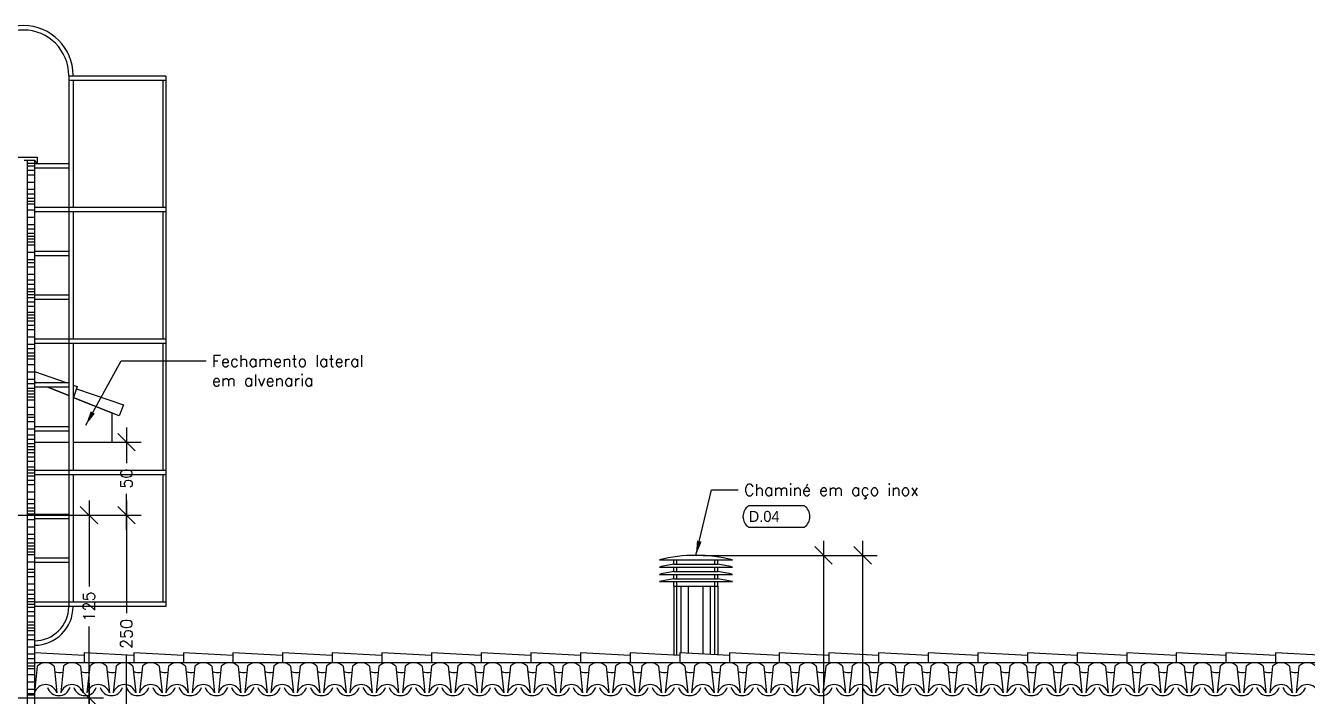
# Model space of a CAD drawing. Header units: millimetres. Extents: x -4228 to 27092, y -6721 to 984.
# Drawn here: x 25344 to 26221, y -1119 to -660 of the extents above; entities that cross this region are included whole.
import ezdxf

# ---------------------------------------------------------------- set-up
doc = ezdxf.new("R2010")
doc.units = ezdxf.units.MM
doc.header["$LTSCALE"] = 50
doc.layers.get('0').update_dxf_attribs({"lineweight": 0})
for name, color, linetype in [('borda100', 3, 'Continuous'), ('cota', 1, 'Continuous'), ('estruturametalica', 2, 'Continuous'), ('HACHURA', 2, 'Continuous'), ('PAREDES3', 2, 'Continuous'), ('pedras', 2, 'Continuous'), ('PENA24', 24, 'Continuous'), ('PENA_01', 3, 'Continuous'), ('QLEADER', 7, 'Continuous'), ('telhas', 3, 'Continuous'), ('textocod_100', 7, 'Continuous')]:
    doc.layers.add(name, color=color, linetype=linetype)
doc.styles.add('CODIGO', font='bgothl.ttf')
doc.styles.add('ROMANS', font='romans.shx')
doc.dimstyles.new('1_50', dxfattribs={"dimscale": 0, "dimtxt": 8, "dimasz": 12, "dimexe": 10, "dimexo": 5, "dimgap": 4, "dimtad": 0, "dimdec": 0, "dimzin": 1, "dimdsep": 46, "dimtxsty": 'ROMANS', "dimblk": 'OBLIQUE', "dimcen": 10, "dimdle": 10, "dimclrd": 1, "dimclre": 1, "dimclrt": 7, "dimaunit": 1, "dimadec": 0, "dimazin": 0, "dimtm": 1e-09, "dimtfac": 1, "dimtdec": 0, "dimtmove": 2, "dimatfit": 3, "dimldrblk": 'OBLIQUE', "dimfxl": 1, "dimtolj": 1, "dimtzin": 0, "dimarcsym": 0})
doc.dimstyles.new('LEADER_50', dxfattribs={"dimscale": 0, "dimtxt": 8, "dimasz": 10, "dimexe": 10, "dimexo": 5, "dimgap": 4, "dimtad": 0, "dimdec": 0, "dimzin": 1, "dimdsep": 46, "dimtxsty": 'ROMANS', "dimcen": 10, "dimdle": 10, "dimclrd": 9, "dimclre": 9, "dimclrt": 7, "dimaunit": 1, "dimadec": 0, "dimazin": 0, "dimtm": 1e-09, "dimtfac": 1, "dimtdec": 0, "dimtmove": 2, "dimatfit": 3, "dimfxl": 1, "dimtolj": 1, "dimtzin": 0, "dimarcsym": 0})

# ---------------------------------------------------------------- blocks, each defined once
blk = doc.blocks.new('_OBLIQUE')
at = {"color": 0, "linetype": 'ByBlock'}
blk.add_line((-0.5, -0.5), (0.5, 0.5), dxfattribs=at)
blk = doc.blocks.new('*D236')
at = {"layer": 'cota', "color": 1, "linetype": 'Continuous', "lineweight": -2}
for p, q in [((25386.93, -1110.24), (25386.93, -1169.02)), ((25345.71, -1120.24), (25396.93, -1120.24)), ((25386.93, -1255.24), (25386.93, -1196.45)), ((25360.71, -1245.24), (25396.93, -1245.24))]:
    blk.add_line(p, q, dxfattribs=at)
at = {"layer": 'Defpoints', "color": 0, "linetype": 'Continuous', "lineweight": 30}
for p in [(25340.71, -1120.24), (25355.71, -1245.24), (25386.93, -1245.24)]:
    blk.add_point(p, dxfattribs=at)
at = {"layer": 'cota', "color": 1, "linetype": 'Continuous', "lineweight": -2, "xscale": 12, "yscale": 12, "zscale": 12}
for p, rotation in [((25386.93, -1120.24), 90), ((25386.93, -1245.24), 270)]:
    blk.add_blockref('_OBLIQUE', p, dxfattribs=dict(at, rotation=rotation))
at = {"layer": 'cota', "color": 7, "linetype": 'Continuous', "lineweight": 30, "insert": (25386.93, -1182.74), "char_height": 8, "attachment_point": 5, "rotation": 90, "style": 'ROMANS'}
blk.add_mtext('\\A1;125', dxfattribs=at)
blk = doc.blocks.new('*D237')
at = {"layer": 'cota', "color": 1, "linetype": 'Continuous', "lineweight": -2}
for p, q in [((25386.93, -985.24), (25386.93, -1044.02)), ((25345.71, -995.24), (25396.93, -995.24)), ((25386.93, -1130.24), (25386.93, -1071.45)), ((25332.52, -1120.24), (25396.93, -1120.24))]:
    blk.add_line(p, q, dxfattribs=at)
at = {"layer": 'Defpoints', "color": 0, "linetype": 'Continuous', "lineweight": 30}
for p in [(25340.71, -995.24), (25386.93, -995.24), (25327.52, -1120.24)]:
    blk.add_point(p, dxfattribs=at)
at = {"layer": 'cota', "color": 1, "linetype": 'Continuous', "lineweight": -2, "xscale": 12, "yscale": 12, "zscale": 12}
for p, rotation in [((25386.93, -995.24), 90), ((25386.93, -1120.24), 270)]:
    blk.add_blockref('_OBLIQUE', p, dxfattribs=dict(at, rotation=rotation))
at = {"layer": 'cota', "color": 7, "linetype": 'Continuous', "lineweight": 30, "insert": (25386.93, -1057.74), "char_height": 8, "attachment_point": 5, "rotation": 90, "style": 'ROMANS'}
blk.add_mtext('\\A1;125', dxfattribs=at)
blk = doc.blocks.new('*D238')
at = {"layer": 'cota', "color": 1, "linetype": 'Continuous', "lineweight": -2}
for p, q in [((25412.57, -985.24), (25412.57, -1062.23)), ((25345.71, -995.24), (25422.57, -995.24)), ((25412.57, -1255.24), (25412.57, -1090.8)), ((25347.52, -1245.24), (25422.57, -1245.24))]:
    blk.add_line(p, q, dxfattribs=at)
at = {"layer": 'Defpoints', "color": 0, "linetype": 'Continuous', "lineweight": 30}
for p in [(25340.71, -995.24), (25342.52, -1245.24), (25412.57, -1245.24)]:
    blk.add_point(p, dxfattribs=at)
at = {"layer": 'cota', "color": 1, "linetype": 'Continuous', "lineweight": -2, "xscale": 12, "yscale": 12, "zscale": 12}
for p, rotation in [((25412.57, -995.24), 90), ((25412.57, -1245.24), 270)]:
    blk.add_blockref('_OBLIQUE', p, dxfattribs=dict(at, rotation=rotation))
at = {"layer": 'cota', "color": 7, "linetype": 'Continuous', "lineweight": 30, "insert": (25412.57, -1076.52), "char_height": 8, "attachment_point": 5, "rotation": 90, "style": 'ROMANS'}
blk.add_mtext('\\A1;250', dxfattribs=at)
blk = doc.blocks.new('*D243')
at = {"layer": 'cota', "color": 1, "linetype": 'Continuous', "lineweight": -2}
for p, q in [((25412.57, -935.24), (25412.57, -959.76)), ((25390.71, -945.24), (25422.57, -945.24)), ((25412.57, -1005.24), (25412.57, -980.71)), ((25332.52, -995.24), (25422.57, -995.24))]:
    blk.add_line(p, q, dxfattribs=at)
at = {"layer": 'Defpoints', "color": 0, "linetype": 'Continuous', "lineweight": 30}
for p in [(25385.71, -945.24), (25412.57, -945.24), (25327.52, -995.24)]:
    blk.add_point(p, dxfattribs=at)
at = {"layer": 'cota', "color": 1, "linetype": 'Continuous', "lineweight": -2, "xscale": 12, "yscale": 12, "zscale": 12}
for p, rotation in [((25412.57, -945.24), 90), ((25412.57, -995.24), 270)]:
    blk.add_blockref('_OBLIQUE', p, dxfattribs=dict(at, rotation=rotation))
at = {"layer": 'cota', "color": 7, "linetype": 'Continuous', "lineweight": 30, "insert": (25412.57, -970.24), "char_height": 8, "attachment_point": 5, "rotation": 90, "style": 'ROMANS'}
blk.add_mtext('\\A1;50', dxfattribs=at)
blk = doc.blocks.new('*D269')
at = {"layer": 'cota', "color": 1, "linetype": 'Continuous', "lineweight": -2}
for p, q in [((25889.88, -1012.74), (25889.88, -1143.45)), ((25807.51, -1022.74), (25899.88, -1022.74)), ((25889.88, -1342.74), (25889.88, -1172.02)), ((25872.52, -1332.74), (25899.88, -1332.74))]:
    blk.add_line(p, q, dxfattribs=at)
at = {"layer": 'Defpoints', "color": 0, "linetype": 'Continuous', "lineweight": 30}
for p in [(25802.51, -1022.74), (25889.88, -1022.74), (25867.52, -1332.74)]:
    blk.add_point(p, dxfattribs=at)
at = {"layer": 'cota', "color": 1, "linetype": 'Continuous', "lineweight": -2, "xscale": 12, "yscale": 12, "zscale": 12}
for p, rotation in [((25889.88, -1022.74), 90), ((25889.88, -1332.74), 270)]:
    blk.add_blockref('_OBLIQUE', p, dxfattribs=dict(at, rotation=rotation))
at = {"layer": 'cota', "color": 7, "linetype": 'Continuous', "lineweight": 30, "insert": (25889.88, -1157.74), "char_height": 8, "attachment_point": 5, "rotation": 90, "style": 'ROMANS'}
blk.add_mtext('\\A1;310', dxfattribs=at)
blk = doc.blocks.new('*D270')
at = {"layer": 'cota', "color": 1, "linetype": 'Continuous', "lineweight": -2}
for p, q in [((25916.67, -1012.74), (25916.67, -1283.45)), ((25807.51, -1022.74), (25926.67, -1022.74)), ((25916.67, -1582.74), (25916.67, -1312.02)), ((25872.52, -1572.74), (25926.67, -1572.74))]:
    blk.add_line(p, q, dxfattribs=at)
at = {"layer": 'Defpoints', "color": 0, "linetype": 'Continuous', "lineweight": 30}
for p in [(25802.51, -1022.74), (25867.52, -1572.74), (25916.67, -1572.74)]:
    blk.add_point(p, dxfattribs=at)
at = {"layer": 'cota', "color": 1, "linetype": 'Continuous', "lineweight": -2, "xscale": 12, "yscale": 12, "zscale": 12}
for p, rotation in [((25916.67, -1022.74), 90), ((25916.67, -1572.74), 270)]:
    blk.add_blockref('_OBLIQUE', p, dxfattribs=dict(at, rotation=rotation))
at = {"layer": 'cota', "color": 7, "linetype": 'Continuous', "lineweight": 30, "insert": (25916.67, -1297.74), "char_height": 8, "attachment_point": 5, "rotation": 90, "style": 'ROMANS'}
blk.add_mtext('\\A1;550', dxfattribs=at)

msp = doc.modelspace()

# ---------------------------------------------------------------- linework, layer by layer
at = {"layer": 'borda100', "color": 9, "linetype": 'Continuous', "lineweight": 30}
msp.add_lwpolyline([(25876.78, -1003.49, 0.525115), (25876.78, -988.88), (25838.6, -988.88, 0.525115), (25838.6, -1003.49)], format="xyb", close=True, dxfattribs=at)
at = {"layer": 'estruturametalica', "color": 7, "linetype": 'Continuous', "lineweight": 30}
for p, q in [((25777.52, -1025.74), (25827.49, -1025.74)), ((25777.52, -1030.74), (25827.49, -1030.74)), ((25787.52, -1028.81), (25817.52, -1028.81)), ((25787.52, -1033.81), (25817.52, -1033.81)), ((25777.52, -1035.74), (25827.49, -1035.74)), ((25777.52, -1040.74), (25827.49, -1040.74)), ((25787.52, -1038.81), (25817.52, -1038.81))]:
    msp.add_line(p, q, dxfattribs=at)
at = {"layer": 'estruturametalica', "linetype": 'Continuous', "lineweight": 30}
for p, q in [((25787.52, -1043.74), (25787.52, -1090.97)), ((25787.52, -1043.74), (25817.52, -1043.74)), ((25817.52, -1043.74), (25817.52, -1090.78))]:
    msp.add_line(p, q, dxfattribs=at)
at = {"layer": 'estruturametalica', "color": 3, "linetype": 'Continuous', "lineweight": 30}
for p, q in [((25789.52, -1091.06), (25789.52, -1043.74)), ((25792.52, -1089.59), (25792.52, -1043.74)), ((25797.52, -1089.82), (25797.52, -1043.74)), ((25807.52, -1090.3), (25807.52, -1043.74)), ((25812.52, -1090.54), (25812.52, -1043.74)), ((25815.52, -1090.68), (25815.52, -1043.74))]:
    msp.add_line(p, q, dxfattribs=at)
at = {"layer": 'estruturametalica', "color": 7, "linetype": 'Continuous', "lineweight": 30}
for centre, start, end in [((25802.51, -1128.28), 76.30629, 103.69371), ((25802.51, -1133.28), 98.16292, 103.69371), ((25802.51, -1138.28), 98.16292, 103.69371), ((25802.51, -1133.28), 76.30629, 81.82132), ((25802.51, -1138.28), 76.30629, 81.82132), ((25802.51, -1143.28), 98.16292, 103.69371), ((25802.51, -1143.28), 76.30629, 81.82132)]:
    msp.add_arc(centre, 105.54, start, end, dxfattribs=at)
at = {"layer": 'PAREDES3', "linetype": 'Continuous', "lineweight": 30}
for p, q in [((25325.52, -750.24), (25351.52, -750.24)), ((25342.52, -752.24), (25349.52, -752.24)), ((25344.52, -752.24), (25344.52, -1572.74)), ((25344.52, -752.24), (25344.52, -1572.74)), ((25349.52, -752.24), (25349.52, -1572.74)), ((25349.52, -752.24), (25349.52, -1572.74)), ((25351.52, -754.24), (25349.52, -752.24)), ((25351.52, -750.24), (25351.52, -754.24))]:
    msp.add_line(p, q, dxfattribs=at)
at = {"layer": 'PAREDES3', "color": 7, "linetype": 'Continuous', "lineweight": 30}
for p, q in [((25349.52, -904.04), (25351.27, -904.74)), ((25351.27, -904.74), (25349.52, -904.04)), ((25373.02, -913.44), (25358.77, -907.74)), ((25358.77, -907.74), (25373.02, -913.44)), ((25376.02, -914.64), (25402.52, -925.24)), ((25402.52, -925.24), (25402.52, -945.24)), ((25349.52, -945.24), (25373.02, -945.24)), ((25376.02, -945.24), (25402.52, -945.24))]:
    msp.add_line(p, q, dxfattribs=at)
at = {"layer": 'pedras', "color": 55, "linetype": 'Continuous', "lineweight": 30}
for p, q in [((25344.52, -750.24), (25349.52, -750.24)), ((25344.52, -750.24), (25349.52, -750.24)), ((25344.52, -752.24), (25349.52, -752.24)), ((25344.52, -754.24), (25349.52, -754.24)), ((25344.52, -756.24), (25349.52, -756.24)), ((25344.52, -759.24), (25349.52, -759.24)), ((25344.52, -762.24), (25349.52, -762.24)), ((25344.52, -767.24), (25349.52, -767.24)), ((25344.52, -772.24), (25349.52, -772.24)), ((25344.52, -775.24), (25349.52, -775.24)), ((25344.52, -778.24), (25349.52, -778.24)), ((25344.52, -780.24), (25349.52, -780.24)), ((25344.52, -782.24), (25349.52, -782.24)), ((25344.52, -786.24), (25349.52, -786.24)), ((25344.52, -791.24), (25349.52, -791.24)), ((25344.52, -796.24), (25349.52, -796.24)), ((25344.52, -799.24), (25349.52, -799.24)), ((25344.52, -802.24), (25349.52, -802.24)), ((25344.52, -804.24), (25349.52, -804.24)), ((25344.52, -806.24), (25349.52, -806.24)), ((25344.52, -808.24), (25349.52, -808.24)), ((25344.52, -810.24), (25349.52, -810.24)), ((25344.52, -815.24), (25349.52, -815.24)), ((25344.52, -820.24), (25349.52, -820.24)), ((25344.52, -822.24), (25349.52, -822.24)), ((25344.52, -825.24), (25349.52, -825.24)), ((25344.52, -830.24), (25349.52, -830.24)), ((25344.52, -834.24), (25349.52, -834.24)), ((25344.52, -837.24), (25349.52, -837.24)), ((25344.52, -840.24), (25349.52, -840.24)), ((25344.52, -842.24), (25349.52, -842.24)), ((25344.52, -844.24), (25349.52, -844.24)), ((25344.52, -846.24), (25349.52, -846.24)), ((25344.52, -849.24), (25349.52, -849.24)), ((25344.52, -852.24), (25349.52, -852.24)), ((25344.52, -856.24), (25349.52, -856.24)), ((25344.52, -858.24), (25349.52, -858.24)), ((25344.52, -860.24), (25349.52, -860.24)), ((25344.52, -862.24), (25349.52, -862.24)), ((25344.52, -865.24), (25349.52, -865.24)), ((25344.52, -868.24), (25349.52, -868.24)), ((25344.52, -873.24), (25349.52, -873.24)), ((25344.52, -878.24), (25349.52, -878.24)), ((25344.52, -881.24), (25349.52, -881.24)), ((25344.52, -884.24), (25349.52, -884.24)), ((25344.52, -886.24), (25349.52, -886.24)), ((25344.52, -888.24), (25349.52, -888.24)), ((25344.52, -892.24), (25349.52, -892.24)), ((25344.52, -897.24), (25349.52, -897.24)), ((25344.52, -902.24), (25349.52, -902.24)), ((25344.52, -905.24), (25349.52, -905.24)), ((25344.52, -908.24), (25349.52, -908.24)), ((25344.52, -910.24), (25349.52, -910.24)), ((25344.52, -912.24), (25349.52, -912.24)), ((25344.52, -914.24), (25349.52, -914.24)), ((25344.52, -916.24), (25349.52, -916.24)), ((25344.52, -921.24), (25349.52, -921.24)), ((25344.52, -926.24), (25349.52, -926.24)), ((25344.52, -928.24), (25349.52, -928.24)), ((25344.52, -931.24), (25349.52, -931.24)), ((25344.52, -936.24), (25349.52, -936.24)), ((25344.52, -940.24), (25349.52, -940.24)), ((25344.52, -943.24), (25349.52, -943.24)), ((25344.52, -946.24), (25349.52, -946.24)), ((25344.52, -948.24), (25349.52, -948.24)), ((25344.52, -950.24), (25349.52, -950.24)), ((25344.52, -952.24), (25349.52, -952.24)), ((25344.52, -955.24), (25349.52, -955.24)), ((25344.52, -958.24), (25349.52, -958.24)), ((25344.52, -962.24), (25349.52, -962.24)), ((25344.52, -964.24), (25349.52, -964.24)), ((25344.52, -966.24), (25349.52, -966.24)), ((25344.52, -968.24), (25349.52, -968.24)), ((25344.52, -971.24), (25349.52, -971.24)), ((25344.52, -974.24), (25349.52, -974.24)), ((25344.52, -979.24), (25349.52, -979.24)), ((25344.52, -984.24), (25349.52, -984.24)), ((25344.52, -987.24), (25349.52, -987.24)), ((25344.52, -990.24), (25349.52, -990.24)), ((25344.52, -992.24), (25349.52, -992.24)), ((25344.52, -994.24), (25349.52, -994.24)), ((25344.52, -998.24), (25349.52, -998.24)), ((25344.52, -1003.24), (25349.52, -1003.24)), ((25344.52, -1008.24), (25349.52, -1008.24)), ((25344.52, -1011.24), (25349.52, -1011.24)), ((25344.52, -1014.24), (25349.52, -1014.24)), ((25344.52, -1016.24), (25349.52, -1016.24)), ((25344.52, -1018.24), (25349.52, -1018.24)), ((25344.52, -1020.24), (25349.52, -1020.24)), ((25344.52, -1022.24), (25349.52, -1022.24)), ((25344.52, -1027.24), (25349.52, -1027.24)), ((25344.52, -1032.24), (25349.52, -1032.24)), ((25344.52, -1034.24), (25349.52, -1034.24)), ((25344.52, -1037.24), (25349.52, -1037.24)), ((25344.52, -1042.24), (25349.52, -1042.24)), ((25344.52, -1046.24), (25349.52, -1046.24)), ((25344.52, -1049.24), (25349.52, -1049.24)), ((25344.52, -1052.24), (25349.52, -1052.24)), ((25344.52, -1054.24), (25349.52, -1054.24)), ((25344.52, -1056.24), (25349.52, -1056.24)), ((25344.52, -1058.24), (25349.52, -1058.24)), ((25344.52, -1061.24), (25349.52, -1061.24)), ((25344.52, -1064.24), (25349.52, -1064.24)), ((25344.52, -1068.24), (25349.52, -1068.24)), ((25344.52, -1070.24), (25349.52, -1070.24)), ((25344.52, -1072.24), (25349.52, -1072.24)), ((25344.52, -1074.24), (25349.52, -1074.24)), ((25344.52, -1077.24), (25349.52, -1077.24)), ((25344.52, -1080.24), (25349.52, -1080.24)), ((25344.52, -1085.24), (25349.52, -1085.24)), ((25344.52, -1090.24), (25349.52, -1090.24)), ((25344.52, -1093.24), (25349.52, -1093.24)), ((25344.52, -1096.24), (25349.52, -1096.24)), ((25344.52, -1098.24), (25349.52, -1098.24)), ((25344.52, -1100.24), (25349.52, -1100.24)), ((25344.52, -1104.24), (25349.52, -1104.24)), ((25344.52, -1109.24), (25349.52, -1109.24)), ((25344.52, -1114.24), (25349.52, -1114.24)), ((25344.52, -1117.24), (25349.52, -1117.24)), ((25344.52, -1118.24), (25349.52, -1118.24))]:
    msp.add_line(p, q, dxfattribs=at)
at = {"layer": 'PENA24', "color": 3, "lineweight": 30}
for p, q in [((25351.46, -1098.62), (25349.52, -1116.73)), ((25362.98, -1098.62), (25364.92, -1116.73)), ((25369.46, -1098.62), (25367.52, -1116.73)), ((25380.98, -1098.62), (25382.92, -1116.73)), ((25387.46, -1098.62), (25385.52, -1116.73)), ((25398.98, -1098.62), (25400.92, -1116.73)), ((25405.46, -1098.62), (25403.52, -1116.73)), ((25416.98, -1098.62), (25418.92, -1116.73)), ((25423.46, -1098.62), (25421.52, -1116.73)), ((25434.98, -1098.62), (25436.92, -1116.73)), ((25441.46, -1098.62), (25439.52, -1116.73)), ((25452.98, -1098.62), (25454.92, -1116.73)), ((25459.46, -1098.62), (25457.52, -1116.73)), ((25470.98, -1098.62), (25472.92, -1116.73)), ((25477.46, -1098.62), (25475.52, -1116.73)), ((25488.98, -1098.62), (25490.92, -1116.73)), ((25495.46, -1098.62), (25493.52, -1116.73)), ((25506.98, -1098.62), (25508.92, -1116.73)), ((25513.46, -1098.62), (25511.52, -1116.73)), ((25524.98, -1098.62), (25526.92, -1116.73)), ((25531.46, -1098.62), (25529.52, -1116.73)), ((25542.98, -1098.62), (25544.92, -1116.73)), ((25549.46, -1098.62), (25547.52, -1116.73)), ((25560.98, -1098.62), (25562.92, -1116.73)), ((25567.46, -1098.62), (25565.52, -1116.73)), ((25578.98, -1098.62), (25580.92, -1116.73)), ((25585.46, -1098.62), (25583.52, -1116.73)), ((25596.98, -1098.62), (25598.92, -1116.73)), ((25603.46, -1098.62), (25601.52, -1116.73)), ((25614.98, -1098.62), (25616.92, -1116.73)), ((25621.46, -1098.62), (25619.52, -1116.73)), ((25632.98, -1098.62), (25634.92, -1116.73)), ((25639.46, -1098.62), (25637.52, -1116.73)), ((25650.98, -1098.62), (25652.92, -1116.73)), ((25657.46, -1098.62), (25655.52, -1116.73)), ((25668.98, -1098.62), (25670.92, -1116.73)), ((25675.46, -1098.62), (25673.52, -1116.73)), ((25686.98, -1098.62), (25688.92, -1116.73)), ((25693.46, -1098.62), (25691.52, -1116.73)), ((25704.98, -1098.62), (25706.92, -1116.73)), ((25711.46, -1098.62), (25709.52, -1116.73)), ((25722.98, -1098.62), (25724.92, -1116.73)), ((25729.46, -1098.62), (25727.52, -1116.73)), ((25740.98, -1098.62), (25742.92, -1116.73)), ((25747.46, -1098.62), (25745.52, -1116.73)), ((25758.98, -1098.62), (25760.92, -1116.73)), ((25765.46, -1098.62), (25763.52, -1116.73)), ((25776.98, -1098.62), (25778.92, -1116.73)), ((25783.46, -1098.62), (25781.52, -1116.73)), ((25794.98, -1098.62), (25796.92, -1116.73)), ((25801.46, -1098.62), (25799.52, -1116.73)), ((25812.98, -1098.62), (25814.92, -1116.73)), ((25819.46, -1098.62), (25817.52, -1116.73)), ((25830.98, -1098.62), (25832.92, -1116.73)), ((25837.46, -1098.62), (25835.52, -1116.73)), ((25848.98, -1098.62), (25850.92, -1116.73)), ((25855.46, -1098.62), (25853.52, -1116.73)), ((25866.98, -1098.62), (25868.92, -1116.73)), ((25873.46, -1098.62), (25871.52, -1116.73)), ((25884.98, -1098.62), (25886.92, -1116.73)), ((25891.46, -1098.62), (25889.52, -1116.73)), ((25902.98, -1098.62), (25904.92, -1116.73)), ((25909.46, -1098.62), (25907.52, -1116.73)), ((25920.98, -1098.62), (25922.92, -1116.73)), ((25927.46, -1098.62), (25925.52, -1116.73)), ((25938.98, -1098.62), (25940.92, -1116.73)), ((25945.46, -1098.62), (25943.52, -1116.73)), ((25956.98, -1098.62), (25958.92, -1116.73)), ((25963.46, -1098.62), (25961.52, -1116.73)), ((25974.98, -1098.62), (25976.92, -1116.73)), ((25981.46, -1098.62), (25979.52, -1116.73)), ((25992.98, -1098.62), (25994.92, -1116.73)), ((25999.46, -1098.62), (25997.52, -1116.73)), ((26010.98, -1098.62), (26012.92, -1116.73)), ((26017.46, -1098.62), (26015.52, -1116.73)), ((26028.98, -1098.62), (26030.92, -1116.73)), ((26035.46, -1098.62), (26033.52, -1116.73)), ((26046.98, -1098.62), (26048.92, -1116.73)), ((26053.46, -1098.62), (26051.52, -1116.73)), ((26064.98, -1098.62), (26066.92, -1116.73)), ((26071.46, -1098.62), (26069.52, -1116.73)), ((26082.98, -1098.62), (26084.92, -1116.73)), ((26089.46, -1098.62), (26087.52, -1116.73)), ((26100.98, -1098.62), (26102.92, -1116.73)), ((26107.46, -1098.62), (26105.52, -1116.73)), ((26118.98, -1098.62), (26120.92, -1116.73)), ((26125.46, -1098.62), (26123.52, -1116.73)), ((26136.98, -1098.62), (26138.92, -1116.73)), ((26143.46, -1098.62), (26141.52, -1116.73)), ((26154.98, -1098.62), (26156.92, -1116.73)), ((26161.46, -1098.62), (26159.52, -1116.73)), ((26172.98, -1098.62), (26174.92, -1116.73)), ((26179.46, -1098.62), (26177.52, -1116.73)), ((26190.98, -1098.62), (26192.92, -1116.73)), ((26197.46, -1098.62), (26195.52, -1116.73)), ((26208.98, -1098.62), (26210.92, -1116.73)), ((26215.46, -1098.62), (26213.52, -1116.73))]:
    msp.add_line(p, q, dxfattribs=at)
for centre, radius, start, end in [((25357.22, -1104.37), 8.14, 44.93278, 135.06722), ((25375.22, -1104.37), 8.14, 44.93278, 135.06722), ((25393.22, -1104.37), 8.14, 44.93278, 135.06722), ((25411.22, -1104.37), 8.14, 44.93278, 135.06722), ((25429.22, -1104.37), 8.14, 44.93278, 135.06722), ((25447.22, -1104.37), 8.14, 44.93278, 135.06722), ((25465.22, -1104.37), 8.14, 44.93278, 135.06722), ((25483.22, -1104.37), 8.14, 44.93278, 135.06722), ((25501.22, -1104.37), 8.14, 44.93278, 135.06722), ((25519.22, -1104.37), 8.14, 44.93278, 135.06722), ((25537.22, -1104.37), 8.14, 44.93278, 135.06722), ((25555.22, -1104.37), 8.14, 44.93278, 135.06722), ((25573.22, -1104.37), 8.14, 44.93278, 135.06722), ((25591.22, -1104.37), 8.14, 44.93278, 135.06722), ((25609.22, -1104.37), 8.14, 44.93278, 135.06722), ((25627.22, -1104.37), 8.14, 44.93278, 135.06722), ((25645.22, -1104.37), 8.14, 44.93278, 135.06722), ((25663.22, -1104.37), 8.14, 44.93278, 135.06722), ((25681.22, -1104.37), 8.14, 44.93278, 135.06722), ((25699.22, -1104.37), 8.14, 44.93278, 135.06722), ((25717.22, -1104.37), 8.14, 44.93278, 135.06722), ((25735.22, -1104.37), 8.14, 44.93278, 135.06722), ((25753.22, -1104.37), 8.14, 44.93278, 135.06722), ((25771.22, -1104.37), 8.14, 44.93278, 135.06722), ((25789.22, -1104.37), 8.14, 44.93278, 135.06722), ((25807.22, -1104.37), 8.14, 44.93278, 135.06722), ((25825.22, -1104.37), 8.14, 44.93278, 135.06722), ((25843.22, -1104.37), 8.14, 44.93278, 135.06722), ((25861.22, -1104.37), 8.14, 44.93278, 135.06722), ((25879.22, -1104.37), 8.14, 44.93278, 135.06722), ((25897.22, -1104.37), 8.14, 44.93278, 135.06722), ((25915.22, -1104.37), 8.14, 44.93278, 135.06722), ((25933.22, -1104.37), 8.14, 44.93278, 135.06722), ((25951.22, -1104.37), 8.14, 44.93278, 135.06722), ((25969.22, -1104.37), 8.14, 44.93278, 135.06722), ((25987.22, -1104.37), 8.14, 44.93278, 135.06722), ((26005.22, -1104.37), 8.14, 44.93278, 135.06722), ((26023.22, -1104.37), 8.14, 44.93278, 135.06722), ((26041.22, -1104.37), 8.14, 44.93278, 135.06722), ((26059.22, -1104.37), 8.14, 44.93278, 135.06722), ((26077.22, -1104.37), 8.14, 44.93278, 135.06722), ((26095.22, -1104.37), 8.14, 44.93278, 135.06722), ((26113.22, -1104.37), 8.14, 44.93278, 135.06722), ((26131.22, -1104.37), 8.14, 44.93278, 135.06722), ((26149.22, -1104.37), 8.14, 44.93278, 135.06722), ((26167.22, -1104.37), 8.14, 44.93278, 135.06722), ((26185.22, -1104.37), 8.14, 44.93278, 135.06722), ((26203.22, -1104.37), 8.14, 44.93278, 135.06722), ((26221.22, -1104.37), 8.14, 44.93278, 135.06722), ((25366.65, -1095.59), 7.44, 243.92338, 288.68863), ((25366.65, -1095.59), 7.44, 243.92338, 288.68863), ((25384.65, -1095.59), 7.44, 243.92338, 288.68863), ((25384.65, -1095.59), 7.44, 243.92338, 288.68863), ((25402.65, -1095.59), 7.44, 243.92338, 288.68863), ((25420.65, -1095.59), 7.44, 243.92338, 288.68863), ((25438.65, -1095.59), 7.44, 243.92338, 288.68863), ((25456.65, -1095.59), 7.44, 243.92338, 288.68863), ((25474.65, -1095.59), 7.44, 243.92338, 288.68863), ((25492.65, -1095.59), 7.44, 243.92338, 288.68863), ((25510.65, -1095.59), 7.44, 243.92338, 288.68863), ((25528.65, -1095.59), 7.44, 243.92338, 288.68863), ((25546.65, -1095.59), 7.44, 243.92338, 288.68863), ((25564.65, -1095.59), 7.44, 243.92338, 288.68863), ((25582.65, -1095.59), 7.44, 243.92338, 288.68863), ((25600.65, -1095.59), 7.44, 243.92338, 288.68863), ((25618.65, -1095.59), 7.44, 243.92338, 288.68863), ((25636.65, -1095.59), 7.44, 243.92338, 288.68863), ((25654.65, -1095.59), 7.44, 243.92338, 288.68863), ((25672.65, -1095.59), 7.44, 243.92338, 288.68863), ((25690.65, -1095.59), 7.44, 243.92338, 288.68863), ((25708.65, -1095.59), 7.44, 243.92338, 288.68863), ((25726.65, -1095.59), 7.44, 243.92338, 288.68863), ((25744.65, -1095.59), 7.44, 243.92338, 288.68863), ((25762.65, -1095.59), 7.44, 243.92338, 288.68863), ((25780.65, -1095.59), 7.44, 243.92338, 288.68863), ((25798.65, -1095.59), 7.44, 243.92338, 288.68863), ((25816.65, -1095.59), 7.44, 243.92338, 288.68863), ((25834.65, -1095.59), 7.44, 243.92338, 288.68863), ((25852.65, -1095.59), 7.44, 243.92338, 288.68863), ((25870.65, -1095.59), 7.44, 243.92338, 288.68863), ((25888.65, -1095.59), 7.44, 243.92338, 288.68863), ((25906.65, -1095.59), 7.44, 243.92338, 288.68863), ((25924.65, -1095.59), 7.44, 243.92338, 288.68863), ((25942.65, -1095.59), 7.44, 243.92338, 288.68863), ((25960.65, -1095.59), 7.44, 243.92338, 288.68863), ((25978.65, -1095.59), 7.44, 243.92338, 288.68863), ((25996.65, -1095.59), 7.44, 243.92338, 288.68863), ((26014.65, -1095.59), 7.44, 243.92338, 288.68863), ((26032.65, -1095.59), 7.44, 243.92338, 288.68863), ((26050.65, -1095.59), 7.44, 243.92338, 288.68863), ((26068.65, -1095.59), 7.44, 243.92338, 288.68863), ((26086.65, -1095.59), 7.44, 243.92338, 288.68863), ((26104.65, -1095.59), 7.44, 243.92338, 288.68863), ((26122.65, -1095.59), 7.44, 243.92338, 288.68863), ((26140.65, -1095.59), 7.44, 243.92338, 288.68863), ((26158.65, -1095.59), 7.44, 243.92338, 288.68863), ((26176.65, -1095.59), 7.44, 243.92338, 288.68863), ((26194.65, -1095.59), 7.44, 243.92338, 288.68863), ((26212.65, -1095.59), 7.44, 243.92338, 288.68863)]:
    msp.add_arc(centre, radius, start, end, dxfattribs=at)
at = {"layer": 'PENA24', "color": 2, "lineweight": 30}
for centre, start, end in [((25357.22, -1119.37), 18.92464, 161.07536), ((25366.22, -1110.59), 198.92464, 341.07536), ((25375.22, -1119.37), 18.92464, 161.07536), ((25384.22, -1110.59), 198.92464, 341.07536), ((25393.22, -1119.37), 18.92464, 161.07536), ((25402.22, -1110.59), 198.92464, 341.07536), ((25411.22, -1119.37), 18.92464, 161.07536), ((25420.22, -1110.59), 198.92464, 341.07536), ((25429.22, -1119.37), 18.92464, 161.07536), ((25438.22, -1110.59), 198.92464, 341.07536), ((25447.22, -1119.37), 18.92464, 161.07536), ((25456.22, -1110.59), 198.92464, 341.07536), ((25465.22, -1119.37), 18.92464, 161.07536), ((25474.22, -1110.59), 198.92464, 341.07536), ((25483.22, -1119.37), 18.92464, 161.07536), ((25492.22, -1110.59), 198.92464, 341.07536), ((25501.22, -1119.37), 18.92464, 161.07536), ((25510.22, -1110.59), 198.92464, 341.07536), ((25519.22, -1119.37), 18.92464, 161.07536), ((25528.22, -1110.59), 198.92464, 341.07536), ((25537.22, -1119.37), 18.92464, 161.07536), ((25546.22, -1110.59), 198.92464, 341.07536), ((25555.22, -1119.37), 18.92464, 161.07536), ((25564.22, -1110.59), 198.92464, 341.07536), ((25573.22, -1119.37), 18.92464, 161.07536), ((25582.22, -1110.59), 198.92464, 341.07536), ((25591.22, -1119.37), 18.92464, 161.07536), ((25600.22, -1110.59), 198.92464, 341.07536), ((25609.22, -1119.37), 18.92464, 161.07536), ((25618.22, -1110.59), 198.92464, 341.07536), ((25627.22, -1119.37), 18.92464, 161.07536), ((25636.22, -1110.59), 198.92464, 341.07536), ((25645.22, -1119.37), 18.92464, 161.07536), ((25654.22, -1110.59), 198.92464, 341.07536), ((25663.22, -1119.37), 18.92464, 161.07536), ((25672.22, -1110.59), 198.92464, 341.07536), ((25681.22, -1119.37), 18.92464, 161.07536), ((25690.22, -1110.59), 198.92464, 341.07536), ((25699.22, -1119.37), 18.92464, 161.07536), ((25708.22, -1110.59), 198.92464, 341.07536), ((25717.22, -1119.37), 18.92464, 161.07536), ((25726.22, -1110.59), 198.92464, 341.07536), ((25735.22, -1119.37), 18.92464, 161.07536), ((25744.22, -1110.59), 198.92464, 341.07536), ((25753.22, -1119.37), 18.92464, 161.07536), ((25762.22, -1110.59), 198.92464, 341.07536), ((25771.22, -1119.37), 18.92464, 161.07536), ((25780.22, -1110.59), 198.92464, 341.07536), ((25789.22, -1119.37), 18.92464, 161.07536), ((25798.22, -1110.59), 198.92464, 341.07536), ((25807.22, -1119.37), 18.92464, 161.07536), ((25816.22, -1110.59), 198.92464, 341.07536), ((25825.22, -1119.37), 18.92464, 161.07536), ((25834.22, -1110.59), 198.92464, 341.07536), ((25843.22, -1119.37), 18.92464, 161.07536), ((25852.22, -1110.59), 198.92464, 341.07536), ((25861.22, -1119.37), 18.92464, 161.07536), ((25870.22, -1110.59), 198.92464, 341.07536), ((25879.22, -1119.37), 18.92464, 161.07536), ((25888.22, -1110.59), 198.92464, 341.07536), ((25897.22, -1119.37), 18.92464, 161.07536), ((25906.22, -1110.59), 198.92464, 341.07536), ((25915.22, -1119.37), 18.92464, 161.07536), ((25924.22, -1110.59), 198.92464, 341.07536), ((25933.22, -1119.37), 18.92464, 161.07536), ((25942.22, -1110.59), 198.92464, 341.07536), ((25951.22, -1119.37), 18.92464, 161.07536), ((25960.22, -1110.59), 198.92464, 341.07536), ((25969.22, -1119.37), 18.92464, 161.07536), ((25978.22, -1110.59), 198.92464, 341.07536), ((25987.22, -1119.37), 18.92464, 161.07536), ((25996.22, -1110.59), 198.92464, 341.07536), ((26005.22, -1119.37), 18.92464, 161.07536), ((26014.22, -1110.59), 198.92464, 341.07536), ((26023.22, -1119.37), 18.92464, 161.07536), ((26032.22, -1110.59), 198.92464, 341.07536), ((26041.22, -1119.37), 18.92464, 161.07536), ((26050.22, -1110.59), 198.92464, 341.07536), ((26059.22, -1119.37), 18.92464, 161.07536), ((26068.22, -1110.59), 198.92464, 341.07536), ((26077.22, -1119.37), 18.92464, 161.07536), ((26086.22, -1110.59), 198.92464, 341.07536), ((26095.22, -1119.37), 18.92464, 161.07536), ((26104.22, -1110.59), 198.92464, 341.07536), ((26113.22, -1119.37), 18.92464, 161.07536), ((26122.22, -1110.59), 198.92464, 341.07536), ((26131.22, -1119.37), 18.92464, 161.07536), ((26140.22, -1110.59), 198.92464, 341.07536), ((26149.22, -1119.37), 18.92464, 161.07536), ((26158.22, -1110.59), 198.92464, 341.07536), ((26167.22, -1119.37), 18.92464, 161.07536), ((26176.22, -1110.59), 198.92464, 341.07536), ((26185.22, -1119.37), 18.92464, 161.07536), ((26194.22, -1110.59), 198.92464, 341.07536), ((26203.22, -1119.37), 18.92464, 161.07536), ((26212.22, -1110.59), 198.92464, 341.07536), ((26221.22, -1119.37), 18.92464, 161.07536)]:
    msp.add_arc(centre, 8.14, start, end, dxfattribs=at)
at = {"layer": 'PENA_01', "linetype": 'Continuous', "lineweight": 30}
for p, q in [((25373.02, -694.24), (25373.02, -1057.74)), ((25439.52, -694.74), (25373.02, -694.74)), ((25439.52, -697.74), (25373.02, -697.74)), ((25376.02, -694.24), (25376.02, -694.74)), ((25376.02, -697.74), (25376.02, -784.74)), ((25437.52, -697.74), (25437.52, -784.74)), ((25439.52, -694.74), (25439.52, -1057.74)), ((25351.52, -754.24), (25349.52, -752.24)), ((25351.52, -754.24), (25349.52, -752.24)), ((25351.52, -754.24), (25349.52, -752.24)), ((25373.02, -754.74), (25349.52, -754.74)), ((25351.52, -750.24), (25351.52, -754.24)), ((25351.52, -750.24), (25351.52, -754.24)), ((25351.52, -750.24), (25351.52, -754.24)), ((25373.02, -757.74), (25349.52, -757.74)), ((25439.52, -784.74), (25349.52, -784.74)), ((25439.52, -787.74), (25349.52, -787.74)), ((25376.02, -787.74), (25376.02, -874.74)), ((25437.52, -787.74), (25437.52, -874.74)), ((25373.02, -814.74), (25349.52, -814.74)), ((25373.02, -817.74), (25349.52, -817.74)), ((25373.02, -844.74), (25349.52, -844.74)), ((25373.02, -847.74), (25349.52, -847.74)), ((25439.52, -874.74), (25349.52, -874.74)), ((25439.52, -877.74), (25349.52, -877.74)), ((25376.02, -877.74), (25376.02, -964.74)), ((25437.52, -877.74), (25437.52, -964.74)), ((25373.02, -904.74), (25349.52, -904.74)), ((25373.02, -907.74), (25349.52, -907.74)), ((25373.02, -934.74), (25349.52, -934.74)), ((25373.02, -937.74), (25349.52, -937.74)), ((25439.52, -964.74), (25349.52, -964.74)), ((25439.52, -967.74), (25349.52, -967.74)), ((25376.02, -967.74), (25376.02, -1054.74)), ((25437.52, -967.74), (25437.52, -1054.74)), ((25373.02, -994.74), (25349.52, -994.74)), ((25373.02, -997.74), (25349.52, -997.74)), ((25373.02, -1024.74), (25349.52, -1024.74)), ((25787.52, -1028.81), (25787.52, -1025.74)), ((25789.52, -1028.81), (25789.52, -1025.74)), ((25815.52, -1028.81), (25815.52, -1025.74)), ((25817.52, -1028.81), (25817.52, -1025.74)), ((25373.02, -1027.74), (25349.52, -1027.74)), ((25787.52, -1033.81), (25787.52, -1030.74)), ((25789.52, -1033.81), (25789.52, -1030.74)), ((25815.52, -1033.81), (25815.52, -1030.74)), ((25817.52, -1033.81), (25817.52, -1030.74)), ((25787.52, -1038.81), (25787.52, -1035.74)), ((25787.52, -1043.74), (25787.52, -1040.74)), ((25789.52, -1038.81), (25789.52, -1035.74)), ((25789.52, -1043.74), (25789.52, -1040.74)), ((25815.52, -1038.81), (25815.52, -1035.74)), ((25815.52, -1043.74), (25815.52, -1040.74)), ((25817.52, -1038.81), (25817.52, -1035.74)), ((25817.52, -1043.74), (25817.52, -1040.74)), ((25439.52, -1054.74), (25349.52, -1054.74)), ((25439.52, -1057.74), (25349.52, -1057.74))]:
    msp.add_line(p, q, dxfattribs=at)
at = {"layer": 'PENA_01', "color": 3, "linetype": 'Continuous', "lineweight": 30}
for p, q in [((25351.52, -754.24), (25349.52, -752.24)), ((25351.52, -750.24), (25351.52, -754.24))]:
    msp.add_line(p, q, dxfattribs=at)
for radius in [34, 31]:
    msp.add_arc((25342.02, -694.24), radius, 0, 180, dxfattribs=at)
at = {"layer": 'PENA_01', "linetype": 'Continuous', "lineweight": 30}
for radius in [23.5, 26.5]:
    msp.add_arc((25349.52, -1057.74), radius, 270, 0, dxfattribs=at)
at = {"layer": 'telhas', "linetype": 'Continuous', "lineweight": 30}
for p, q in [((25349.52, -897.01), (25371.85, -904.74)), ((25376.02, -906.18), (25378.92, -907.18)), ((25378.92, -907.18), (25376.31, -914.75)), ((25378.4, -908.71), (25410.49, -919.81)), ((25407.52, -927.24), (25376.02, -914.64)), ((25410.49, -919.81), (25407.52, -927.24)), ((25349.52, -1089.54), (25349.52, -1096.23)), ((25349.52, -1089.54), (25349.52, -1096.23)), ((25383.52, -1091.16), (25349.52, -1089.54)), ((26948.92, -1096.23), (25349.52, -1096.23)), ((25383.52, -1089.54), (25383.52, -1096.23)), ((25383.52, -1089.54), (25383.52, -1096.23)), ((25417.52, -1091.16), (25383.52, -1089.54)), ((25417.52, -1089.54), (25417.52, -1096.23)), ((25417.52, -1089.54), (25417.52, -1096.23)), ((25451.52, -1091.16), (25417.52, -1089.54)), ((25451.52, -1089.54), (25451.52, -1096.23)), ((25451.52, -1089.54), (25451.52, -1096.23)), ((25485.52, -1091.16), (25451.52, -1089.54)), ((25485.52, -1089.54), (25485.52, -1096.23)), ((25485.52, -1089.54), (25485.52, -1096.23)), ((25519.52, -1091.16), (25485.52, -1089.54)), ((25519.52, -1089.54), (25519.52, -1096.23)), ((25519.52, -1089.54), (25519.52, -1096.23)), ((25553.52, -1091.16), (25519.52, -1089.54)), ((25553.52, -1089.54), (25553.52, -1096.23)), ((25553.52, -1089.54), (25553.52, -1096.23)), ((25587.52, -1091.16), (25553.52, -1089.54)), ((25587.52, -1089.54), (25587.52, -1096.23)), ((25587.52, -1089.54), (25587.52, -1096.23)), ((25621.52, -1091.16), (25587.52, -1089.54)), ((25621.52, -1089.54), (25621.52, -1096.23)), ((25621.52, -1089.54), (25621.52, -1096.23)), ((25655.52, -1091.16), (25621.52, -1089.54)), ((25655.52, -1089.54), (25655.52, -1096.23)), ((25655.52, -1089.54), (25655.52, -1096.23)), ((25689.52, -1091.16), (25655.52, -1089.54)), ((25689.52, -1089.54), (25689.52, -1096.23)), ((25689.52, -1089.54), (25689.52, -1096.23)), ((25723.52, -1091.16), (25689.52, -1089.54)), ((25723.52, -1089.54), (25723.52, -1096.23)), ((25723.52, -1089.54), (25723.52, -1096.23)), ((25757.52, -1091.16), (25723.52, -1089.54)), ((25757.52, -1089.54), (25757.52, -1096.23)), ((25757.52, -1089.54), (25757.52, -1096.23)), ((25791.52, -1091.16), (25757.52, -1089.54)), ((25791.52, -1089.54), (25791.52, -1096.23)), ((25791.52, -1089.54), (25791.52, -1096.23)), ((25825.52, -1091.16), (25791.52, -1089.54)), ((25825.52, -1089.54), (25825.52, -1096.23)), ((25825.52, -1089.54), (25825.52, -1096.23)), ((25859.52, -1091.16), (25825.52, -1089.54)), ((25859.52, -1089.54), (25859.52, -1096.23)), ((25859.52, -1089.54), (25859.52, -1096.23)), ((25893.52, -1091.16), (25859.52, -1089.54)), ((25893.52, -1089.54), (25893.52, -1096.23)), ((25893.52, -1089.54), (25893.52, -1096.23)), ((25927.52, -1091.16), (25893.52, -1089.54)), ((25927.52, -1089.54), (25927.52, -1096.23)), ((25927.52, -1089.54), (25927.52, -1096.23)), ((25961.52, -1091.16), (25927.52, -1089.54)), ((25961.52, -1089.54), (25961.52, -1096.23)), ((25961.52, -1089.54), (25961.52, -1096.23)), ((25995.52, -1091.16), (25961.52, -1089.54)), ((25995.52, -1089.54), (25995.52, -1096.23)), ((25995.52, -1089.54), (25995.52, -1096.23)), ((26029.52, -1091.16), (25995.52, -1089.54)), ((26029.52, -1089.54), (26029.52, -1096.23)), ((26029.52, -1089.54), (26029.52, -1096.23)), ((26063.52, -1091.16), (26029.52, -1089.54)), ((26063.52, -1089.54), (26063.52, -1096.23)), ((26063.52, -1089.54), (26063.52, -1096.23)), ((26097.52, -1091.16), (26063.52, -1089.54)), ((26097.52, -1089.54), (26097.52, -1096.23)), ((26097.52, -1089.54), (26097.52, -1096.23)), ((26131.52, -1091.16), (26097.52, -1089.54)), ((26131.52, -1089.54), (26131.52, -1096.23)), ((26131.52, -1089.54), (26131.52, -1096.23)), ((26165.52, -1091.16), (26131.52, -1089.54)), ((26165.52, -1089.54), (26165.52, -1096.23)), ((26165.52, -1089.54), (26165.52, -1096.23)), ((26199.52, -1091.16), (26165.52, -1089.54)), ((26199.52, -1089.54), (26199.52, -1096.23)), ((26199.52, -1089.54), (26199.52, -1096.23)), ((26233.52, -1091.16), (26199.52, -1089.54))]:
    msp.add_line(p, q, dxfattribs=at)

# ---------------------------------------------------------------- texts
at = {"layer": 'HACHURA', "color": 7, "linetype": 'Continuous', "lineweight": 30, "insert": (25835.46, -973.97), "char_height": 8, "attachment_point": 1, "style": 'ROMANS'}
msp.add_mtext('Chaminé em aço inox', dxfattribs=at)
at = {"layer": 'QLEADER', "color": 7, "linetype": 'Continuous', "lineweight": 30, "insert": (25471.1, -885.7), "char_height": 8, "width": 263.1552, "attachment_point": 1, "style": 'ROMANS'}
msp.add_mtext('Fechamento lateral\\Pem alvenaria', dxfattribs=at)
at = {"layer": 'textocod_100', "lineweight": 30, "style": 'CODIGO'}
msp.add_text('D.04', height=7.5, dxfattribs=at).set_placement((25838.65, -999.85))

# ---------------------------------------------------------------- dimensions: what is measured, and where the dimension line sits
at = {"layer": 'cota', "linetype": 'Continuous', "lineweight": 30}
for base, p1, p2, picture, middle in [((25412.57, -945.24), (25327.52, -995.24), (25385.71, -945.24), '*D243', (25412.57, -970.24)), ((25386.93, -995.24), (25327.52, -1120.24), (25340.71, -995.24), '*D237', (25386.93, -1057.74)), ((25916.67, -1572.74), (25802.51, -1022.74), (25867.52, -1572.74), '*D270', (25916.67, -1297.74)), ((25386.93, -1245.24), (25340.71, -1120.24), (25355.71, -1245.24), '*D236', (25386.93, -1182.74))]:
    dim = msp.add_linear_dim(base=base, p1=p1, p2=p2, angle=90, dimstyle='1_50', override={"dimscale": 1}, dxfattribs=at)
    dim.commit()
    dim.dimension.update_dxf_attribs({"geometry": picture, "text_midpoint": middle})
for base, p1, p2, picture, middle in [((25412.57, -1245.24), (25340.71, -995.24), (25342.52, -1245.24), '*D238', (25412.57, -1076.52)), ((25889.88, -1022.74), (25867.52, -1332.74), (25802.51, -1022.74), '*D269', (25889.88, -1157.74))]:
    dim = msp.add_linear_dim(base=base, p1=p1, p2=p2, angle=90, dimstyle='1_50', override={"dimscale": 1}, dxfattribs=at)
    dim.commit()
    dim.dimension.update_dxf_attribs({"geometry": picture, "text_midpoint": middle, "dimtype": 160})

# ---------------------------------------------------------------- leaders
at = {"layer": 'HACHURA', "color": 3, "linetype": 'Continuous', "lineweight": 30, "annotation_type": 0, "has_hookline": 1, "hookline_direction": 0, "text_width": 136.38}
msp.add_leader([(25802.51, -1022.74), (25813.3, -977.97), (25831.46, -977.97)], dimstyle='LEADER_50', override={"dimscale": 1}, dxfattribs=at)
at = {"layer": 'QLEADER', "linetype": 'Continuous', "lineweight": 30, "annotation_type": 0, "has_hookline": 1, "hookline_direction": 0, "text_width": 114.29}
msp.add_leader([(25384.69, -933.68), (25409.01, -889.7), (25467.1, -889.7)], dimstyle='LEADER_50', override={"dimscale": 1}, dxfattribs=at)

doc.saveas('drawing.dxf')
